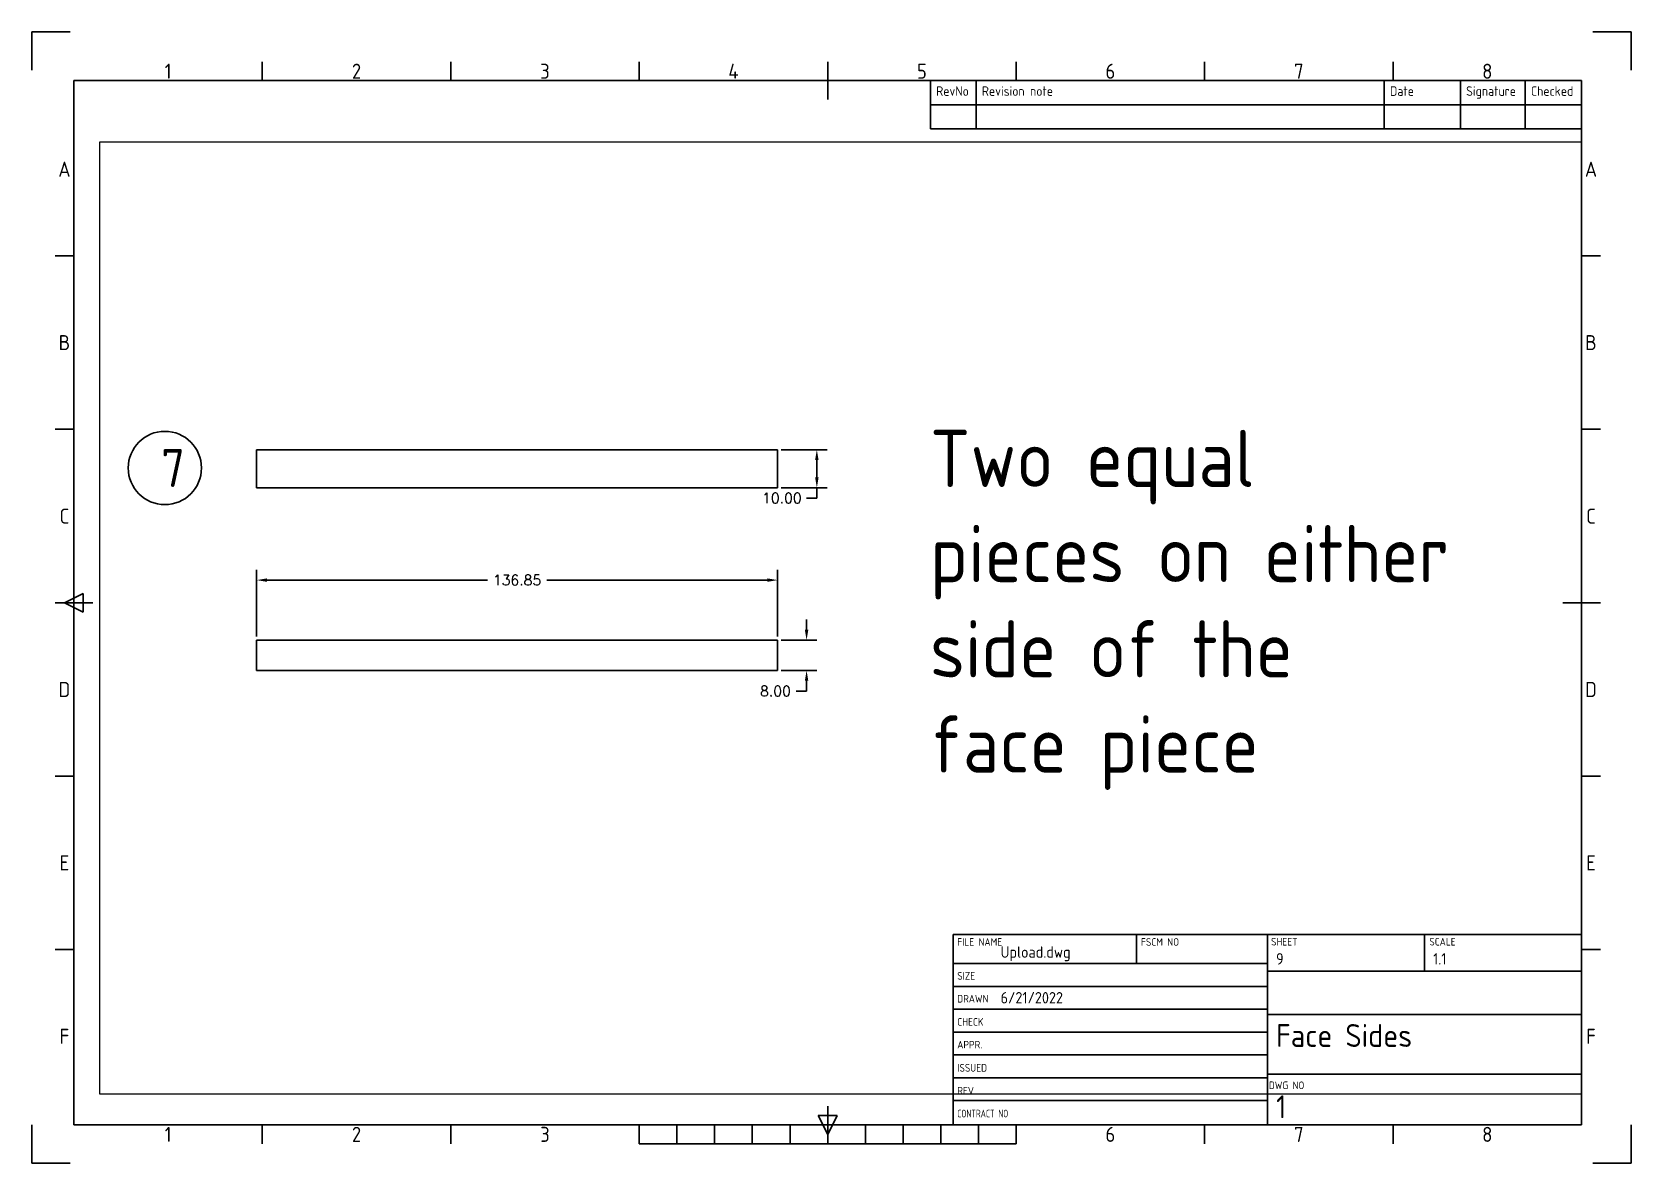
# Paper-space layout 'Face Sides' of a CAD drawing. Header units: millimetres. Extents: x 0 to 420, y 0 to 297.
# The model-space entities are those that its viewports show. They can reach past a viewport. Long polylines and large blocks are cut down to what shows.
import ezdxf
from ezdxf.enums import TextEntityAlignment as Align

# ---------------------------------------------------------------- set-up
doc = ezdxf.new("R2010")
doc.units = ezdxf.units.MM
for name, color, linetype in [('Dim', 1, 'Continuous'), ('Layer1', 5, 'Continuous'), ('Title Block', 7, 'Continuous'), ('Viewport', 40, 'Continuous'), ('Wood', 7, 'Continuous')]:
    doc.layers.add(name, color=color, linetype=linetype)
doc.styles.add('ACISOTS', font='isocp.shx', dxfattribs={"height": 1})
doc.styles.add('ISO Proportional', font='isocp.shx')
doc.styles.get("Standard").update_dxf_attribs({"font": 'simplex.shx'})
doc.dimstyles.new('Copy of Standard', dxfattribs={"dimscale": 15, "dimtxt": 0.18, "dimasz": 0.18, "dimexe": 0.18, "dimexo": 0.0625, "dimgap": 0.09, "dimtad": 0, "dimtih": 1, "dimtoh": 1, "dimzin": 0, "dimdsep": 46, "dimtxsty": 'Standard', "dimcen": 0.09, "dimadec": 0, "dimazin": 0, "dimtfac": 1, "dimtofl": 0, "dimtmove": 0, "dimatfit": 2, "dimfxl": 1, "dimtolj": 1, "dimtzin": 0, "dimarcsym": 0})

# ---------------------------------------------------------------- blocks, each defined once
blk = doc.blocks.new('*T3')
at = {"layer": 'Title Block', "color": 0, "lineweight": -2}
for p, q in [((0, 0), (12, 0)), ((0, 0), (0, -6.33)), ((12, 0), (119.19, 0)), ((12, 0), (12, -6.33)), ((119.19, 0), (139.19, 0)), ((119.19, 0), (119.19, -6.33)), ((139.19, 0), (156.21, 0)), ((139.19, 0), (139.19, -6.33)), ((156.21, 0), (171, 0)), ((156.21, 0), (156.21, -6.33)), ((171, 0), (171, -6.33)), ((0, -6.33), (12, -6.33)), ((0, -6.33), (0, -12.67)), ((12, -6.33), (119.19, -6.33)), ((12, -6.33), (12, -12.67)), ((119.19, -6.33), (139.19, -6.33)), ((119.19, -6.33), (119.19, -12.67)), ((139.19, -6.33), (156.21, -6.33)), ((139.19, -6.33), (139.19, -12.67)), ((156.21, -6.33), (171, -6.33)), ((156.21, -6.33), (156.21, -12.67)), ((171, -6.33), (171, -12.67)), ((0, -12.67), (12, -12.67)), ((12, -12.67), (119.19, -12.67)), ((119.19, -12.67), (139.19, -12.67)), ((139.19, -12.67), (156.21, -12.67)), ((156.21, -12.67), (171, -12.67))]:
    blk.add_line(p, q, dxfattribs=at)
at = {"layer": 'Title Block', "color": 0, "char_height": 2.5, "attachment_point": 1, "style": 'ISO Proportional'}
for s, insert, width in [('RevNo', (1.5, -1.5), 9), ('Revision note', (13.5, -1.5), 104.1871), ('Date', (120.69, -1.5), 17), ('Signature', (140.69, -1.5), 14.0204), ('Checked', (157.71, -1.5), 11.7925)]:
    blk.add_mtext(s, dxfattribs=dict(at, insert=insert, width=width))
blk = doc.blocks.new('Title Block')
at = {"layer": 'Title Block'}
for p, q in [((0, 297), (0, 287)), ((10, 297), (0, 297)), ((420, 297), (410, 297)), ((420, 287), (420, 297)), ((60.5, 284.23), (60.5, 289.18)), ((110, 284.23), (110, 289.18)), ((159.5, 284.23), (159.5, 289.18)), ((209, 279.28), (209, 289.18)), ((258.5, 284.23), (258.5, 289.18)), ((308, 284.23), (308, 289.18)), ((357.5, 284.23), (357.5, 289.18)), ((407, 284.23), (11, 284.23)), ((11, 284.23), (11, 10)), ((407, 10), (407, 284.23)), ((11, 238.19), (6.05, 238.19)), ((411.95, 238.19), (407, 238.19)), ((11, 192.66), (6.05, 192.66)), ((411.95, 192.66), (407, 192.66)), ((6.05, 147.12), (15.95, 147.12)), ((8.52, 147.12), (13.47, 149.59)), ((13.47, 144.64), (8.52, 147.12)), ((13.47, 149.59), (13.47, 144.64)), ((402.05, 147.12), (411.95, 147.12)), ((11, 101.58), (6.05, 101.58)), ((411.95, 101.58), (407, 101.58)), ((407, 60), (242, 60)), ((242, 10), (242, 60)), ((290.14, 60), (290.14, 52.38)), ((324.5, 10), (324.5, 60)), ((365.75, 50.35), (365.75, 60)), ((407, 10), (407, 60)), ((11, 56.03), (6.05, 56.03)), ((411.95, 56.03), (407, 56.03)), ((242, 52.38), (324.5, 52.38)), ((242, 46.38), (324.5, 46.38)), ((407, 50.35), (324.5, 50.35)), ((242, 40.38), (324.5, 40.38)), ((324.5, 39.01), (407, 39.01)), ((242, 34.38), (324.5, 34.38)), ((242, 28.38), (324.5, 28.38)), ((242, 22.38), (324.5, 22.38)), ((324.5, 23.29), (407, 23.29)), ((209, 10), (209, 14.95)), ((242, 16.38), (324.5, 16.38)), ((0, 0), (0, 10)), ((11, 10), (407, 10)), ((60.5, 5.05), (60.5, 10)), ((110, 5.05), (110, 10)), ((159.5, 5.05), (159.5, 10)), ((169.4, 5.05), (169.4, 10)), ((179.3, 5.05), (179.3, 10)), ((189.2, 5.05), (189.2, 10)), ((199.1, 5.05), (199.1, 10)), ((206.53, 12.47), (211.47, 12.47)), ((209, 7.52), (206.53, 12.47)), ((211.47, 12.47), (209, 7.52)), ((209, 10), (209, 5.05)), ((218.9, 5.05), (218.9, 10)), ((228.8, 5.05), (228.8, 10)), ((238.7, 5.05), (238.7, 10)), ((407, 10), (242, 10)), ((248.6, 5.05), (248.6, 10)), ((258.5, 5.05), (258.5, 10)), ((308, 5.05), (308, 10)), ((357.5, 5.05), (357.5, 10)), ((420, 0), (420, 10)), ((159.5, 5.05), (258.5, 5.05)), ((0, 0), (10, 0)), ((420, 0), (410, 0))]:
    blk.add_line(p, q, dxfattribs=at)
blk.add_blockref('*T3', (236, 284.23))
at = {"layer": 'Title Block', "style": 'ISO Proportional'}
for s, p in [('1', (35.75, 286.7)), ('2', (85.25, 286.7)), ('3', (134.75, 286.7)), ('4', (184.25, 286.7)), ('5', (233.75, 286.7)), ('6', (283.25, 286.7)), ('7', (332.75, 286.7)), ('8', (382.25, 286.7)), ('A', (8.52, 260.96)), ('A', (409.48, 260.96)), ('B', (8.52, 215.43)), ('B', (409.48, 215.43)), ('C', (8.52, 169.88)), ('C', (409.48, 169.88)), ('D', (8.52, 124.34)), ('D', (409.48, 124.34)), ('E', (8.52, 78.8)), ('E', (409.48, 78.8)), ('F', (8.52, 33.27)), ('F', (409.48, 33.27)), ('1', (35.75, 7.52)), ('2', (85.25, 7.52)), ('3', (134.75, 7.52)), ('6', (283.25, 7.52)), ('7', (332.75, 7.52)), ('8', (382.25, 7.52))]:
    blk.add_text(s, height=3.96, dxfattribs=at).set_placement(p, align=Align.MIDDLE)
at = {"layer": 'Title Block', "lineweight": 25, "style": 'ACISOTS'}
for s, p in [('FILE NAME', (243.03, 57.04)), ('FSCM NO', (291.3, 57.04)), ('SHEET', (325.45, 57.11)), ('SCALE', (367.03, 57.11)), ('SIZE', (243.03, 48.14)), ('DRAWN', (243.03, 42.14)), ('CHECK', (243.03, 36.05)), ('APPR.', (243.03, 30.08)), ('ISSUED', (243.03, 23.99)), ('REV', (243.03, 17.99))]:
    blk.add_text(s, height=2, dxfattribs=at).set_placement(p)
at = {"layer": 'Title Block', "lineweight": 25, "style": 'ACISOTS', "width": 0.683519}
blk.add_text('CONTRACT NO', height=2, dxfattribs=at).set_placement((243.03, 11.99))
at = {"layer": 'Title Block', "insert": (324.88, 21.41), "char_height": 2, "width": 8.8, "attachment_point": 1, "style": 'ACISOTS'}
blk.add_mtext('DWG NO', dxfattribs=at)
at = {"layer": 'Title Block', "lineweight": 35, "style": 'ACISOTS'}
for tag, p, height in [('FILE_NAME', (254.41, 53.9), 3), ('FSCM_NO', (293.68, 53.04), 3), ('SHEET', (326.77, 52.11), 3), ('SCALE', (368.02, 52.11), 3), ('SIZE', (254.7, 48.23), 3), ('DESIGN_ACTIVITY', (328.79, 43.14), 3.5), ('CHECK_DATE', (254.41, 41.9), 3), ('CHECK_DATE', (254.7, 36.14), 3), ('CHECKED_BY', (277.96, 36.14), 3), ('SHEETNAME', (326.77, 30.48), 6), ('APPROVAL_DATE', (254.7, 30.17), 3), ('APPROVED_BY', (277.96, 30.17), 3), ('ISSUE_DATE', (254.7, 24.08), 3), ('ISSUED_BY', (277.96, 24.08), 3), ('DRAWING_SUBTITLE', (328.79, 25.44), 3), ('REVISION', (254.7, 18.08), 3), ('SHEETNUMBER-NAME', (326.77, 11.76), 6), ('CONTRACT_NO', (254.7, 12.08), 3.5)]:
    blk.add_attdef(tag, p, '', height=height, dxfattribs=at)
blk = doc.blocks.new('*D115')
at = {"layer": 'Defpoints', "color": 0, "transparency": 16777216}
for p in [(838.8, -92.48), (838.8, -108.23), (975.65, -108.23)]:
    blk.add_point(p, dxfattribs=at)
at = {"layer": 'Dim', "color": 0, "lineweight": -2, "transparency": 16777216}
for p, q in [((838.8, -107.29), (838.8, -89.78)), ((975.65, -107.29), (975.65, -89.78)), ((841.5, -92.48), (899.45, -92.48)), ((972.95, -92.48), (915, -92.48))]:
    blk.add_line(p, q, dxfattribs=at)
at = {"layer": 'Dim', "color": 0, "transparency": 16777216}
for points in [[(841.5, -92.03), (841.5, -92.93), (838.8, -92.48)], [(972.95, -92.03), (972.95, -92.93), (975.65, -92.48)]]:
    blk.add_solid(points, dxfattribs=at)
at = {"layer": 'Dim', "color": 0, "transparency": 16777216, "insert": (907.22, -92.48), "char_height": 2.7, "attachment_point": 5}
blk.add_mtext('\\A1;136.85', dxfattribs=at)
blk = doc.blocks.new('*D116')
at = {"layer": 'Defpoints', "color": 0, "transparency": 16777216}
for p in [(975.65, -108.23), (975.65, -116.23), (983.26, -116.23)]:
    blk.add_point(p, dxfattribs=at)
at = {"layer": 'Dim', "color": 0, "lineweight": -2, "transparency": 16777216}
for p, q in [((983.26, -105.53), (983.26, -102.83)), ((976.59, -108.23), (985.96, -108.23)), ((976.59, -116.23), (985.96, -116.23)), ((983.26, -121.63), (980.56, -121.63)), ((983.26, -118.93), (983.26, -121.63))]:
    blk.add_line(p, q, dxfattribs=at)
at = {"layer": 'Dim', "color": 0, "transparency": 16777216}
for points in [[(982.81, -105.53), (983.71, -105.53), (983.26, -108.23)], [(982.81, -118.93), (983.71, -118.93), (983.26, -116.23)]]:
    blk.add_solid(points, dxfattribs=at)
at = {"layer": 'Dim', "color": 0, "transparency": 16777216, "insert": (975.09, -121.63), "char_height": 2.7, "attachment_point": 5}
blk.add_mtext('\\A1;8.00', dxfattribs=at)
blk = doc.blocks.new('*D117')
at = {"layer": 'Defpoints', "color": 0, "transparency": 16777216}
for p in [(975.65, -58.23), (975.65, -68.23), (985.96, -68.23)]:
    blk.add_point(p, dxfattribs=at)
at = {"layer": 'Dim', "color": 0, "lineweight": -2, "transparency": 16777216}
for p, q in [((976.59, -58.23), (988.66, -58.23)), ((985.96, -60.93), (985.96, -65.53)), ((976.59, -68.23), (988.66, -68.23)), ((985.96, -70.93), (983.26, -70.93)), ((985.96, -68.23), (985.96, -70.93))]:
    blk.add_line(p, q, dxfattribs=at)
at = {"layer": 'Dim', "color": 0, "transparency": 16777216}
for points in [[(985.51, -60.93), (986.41, -60.93), (985.96, -58.23)], [(985.51, -65.53), (986.41, -65.53), (985.96, -68.23)]]:
    blk.add_solid(points, dxfattribs=at)
at = {"layer": 'Dim', "color": 0, "transparency": 16777216, "insert": (976.77, -70.93), "char_height": 2.7, "attachment_point": 5}
blk.add_mtext('\\A1;10.00', dxfattribs=at)

msp = doc.modelspace()

# ---------------------------------------------------------------- linework, layer by layer
at = {"layer": 'Layer1'}
msp.add_circle((814.713, -63.035), 9.618, dxfattribs=at)
at = {"layer": 'Wood'}
for p, q in [((975.65, -58.229), (838.8, -58.229)), ((838.8, -58.229), (838.8, -68.229)), ((975.65, -68.229), (975.65, -58.229)), ((975.65, -68.229), (838.8, -68.229)), ((975.65, -108.229), (838.8, -108.229)), ((838.8, -108.229), (838.8, -116.229)), ((975.65, -116.229), (975.65, -108.229)), ((975.65, -116.229), (838.8, -116.229))]:
    msp.add_line(p, q, dxfattribs=at)

# ---------------------------------------------------------------- texts
at = {"layer": 'Dim', "insert": (1015.679, -53.026), "char_height": 15, "attachment_point": 1, "style": 'ISO Proportional'}
msp.add_mtext_dynamic_manual_height_columns('Two equal pieces on either side of the face piece', width=136.93868, gutter_width=12.5, heights=[0], dxfattribs=at)
at = {"layer": 'Layer1', "insert": (813.713, -58.035), "char_height": 10, "attachment_point": 1, "style": 'ISO Proportional'}
msp.add_mtext_dynamic_manual_height_columns('7', width=25.64739, gutter_width=12.5, heights=[0], dxfattribs=at)

# ---------------------------------------------------------------- dimensions: what is measured, and where the dimension line sits
at = {"layer": 'Dim'}
for base, p1, p2, picture, middle in [((985.964, -68.229), (975.65, -58.229), (975.65, -68.229), '*D117', (976.771, -70.929)), ((983.257, -116.229), (975.65, -108.229), (975.65, -116.229), '*D116', (975.093, -121.629))]:
    dim = msp.add_linear_dim(base=base, p1=p1, p2=p2, angle=90, dimstyle='Copy of Standard', dxfattribs=at)
    dim.commit()
    dim.dimension.update_dxf_attribs({"geometry": picture, "text_midpoint": middle})
dim = msp.add_linear_dim(base=(838.8, -92.479), p1=(975.65, -108.229), p2=(838.8, -108.229), dimstyle='Copy of Standard', dxfattribs=at)
dim.commit()
dim.dimension.update_dxf_attribs({"geometry": '*D115', "text_midpoint": (907.225, -92.479)})

psp = doc.layouts.new('Face Sides')

# ---------------------------------------------------------------- block references
ref = psp.add_blockref('Title Block', (0, 0))
ref.add_attrib('SHEETNAME', 'Face Sides', (326.77, 30.48), dxfattribs={"layer": 'Title Block', "lineweight": 35, "height": 6, "style": 'ACISOTS'})
ref.add_attrib('SHEETNUMBER-NAME', '1', (326.77, 11.76), dxfattribs={"layer": 'Title Block', "lineweight": 35, "height": 6, "style": 'ACISOTS'})
ref.add_attrib('SCALE', '1.1', (368.02, 52.11), dxfattribs={"layer": 'Title Block', "lineweight": 35, "height": 3, "style": 'ACISOTS'})
ref.add_attrib('SHEET', '9', (326.77, 52.11), dxfattribs={"layer": 'Title Block', "lineweight": 35, "height": 3, "style": 'ACISOTS'})
ref.add_attrib('FILE_NAME', 'Upload.dwg', (254.41, 53.9), dxfattribs={"layer": 'Title Block', "lineweight": 35, "height": 3, "style": 'ACISOTS'})
ref.add_attrib('CHECK_DATE', '6/21/2022', (254.41, 41.9), dxfattribs={"layer": 'Title Block', "lineweight": 35, "height": 3, "style": 'ACISOTS'})

# ---------------------------------------------------------------- viewports
at = {"layer": 'Viewport'}
psp.add_viewport(center=(212.35, 143.09), size=(389.31, 249.914), view_center_point=(992.158, -102.458), view_height=249.91401, dxfattribs=at)

doc.saveas('drawing.dxf')
